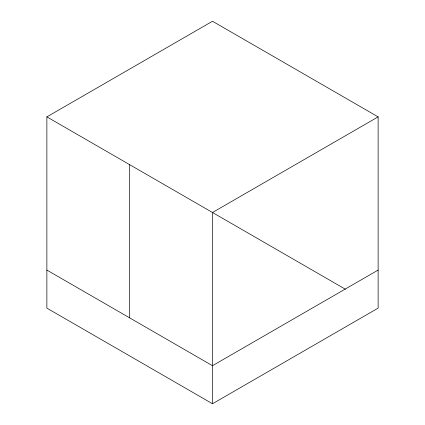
<?xml version="1.0" encoding="UTF-8"?>
<svg xmlns="http://www.w3.org/2000/svg" width="425" height="425" viewBox="0 0 425 425"><rect width="100%" height="100%" fill="white"/><g stroke="black" fill="none" stroke-linecap="round" stroke-linejoin="round"><path stroke-width="0.64" d="M46.872 116.875L212.5 21.25L378.128 116.875L378.128 308.125L212.5 403.75L46.872 308.125L46.872 116.875L345.461 289.266M378.128 116.875L212.5 212.5L212.5 403.75M378.128 270.077L212.5 365.702L46.872 270.077M129.689 164.688L129.689 317.889"/></g></svg>
